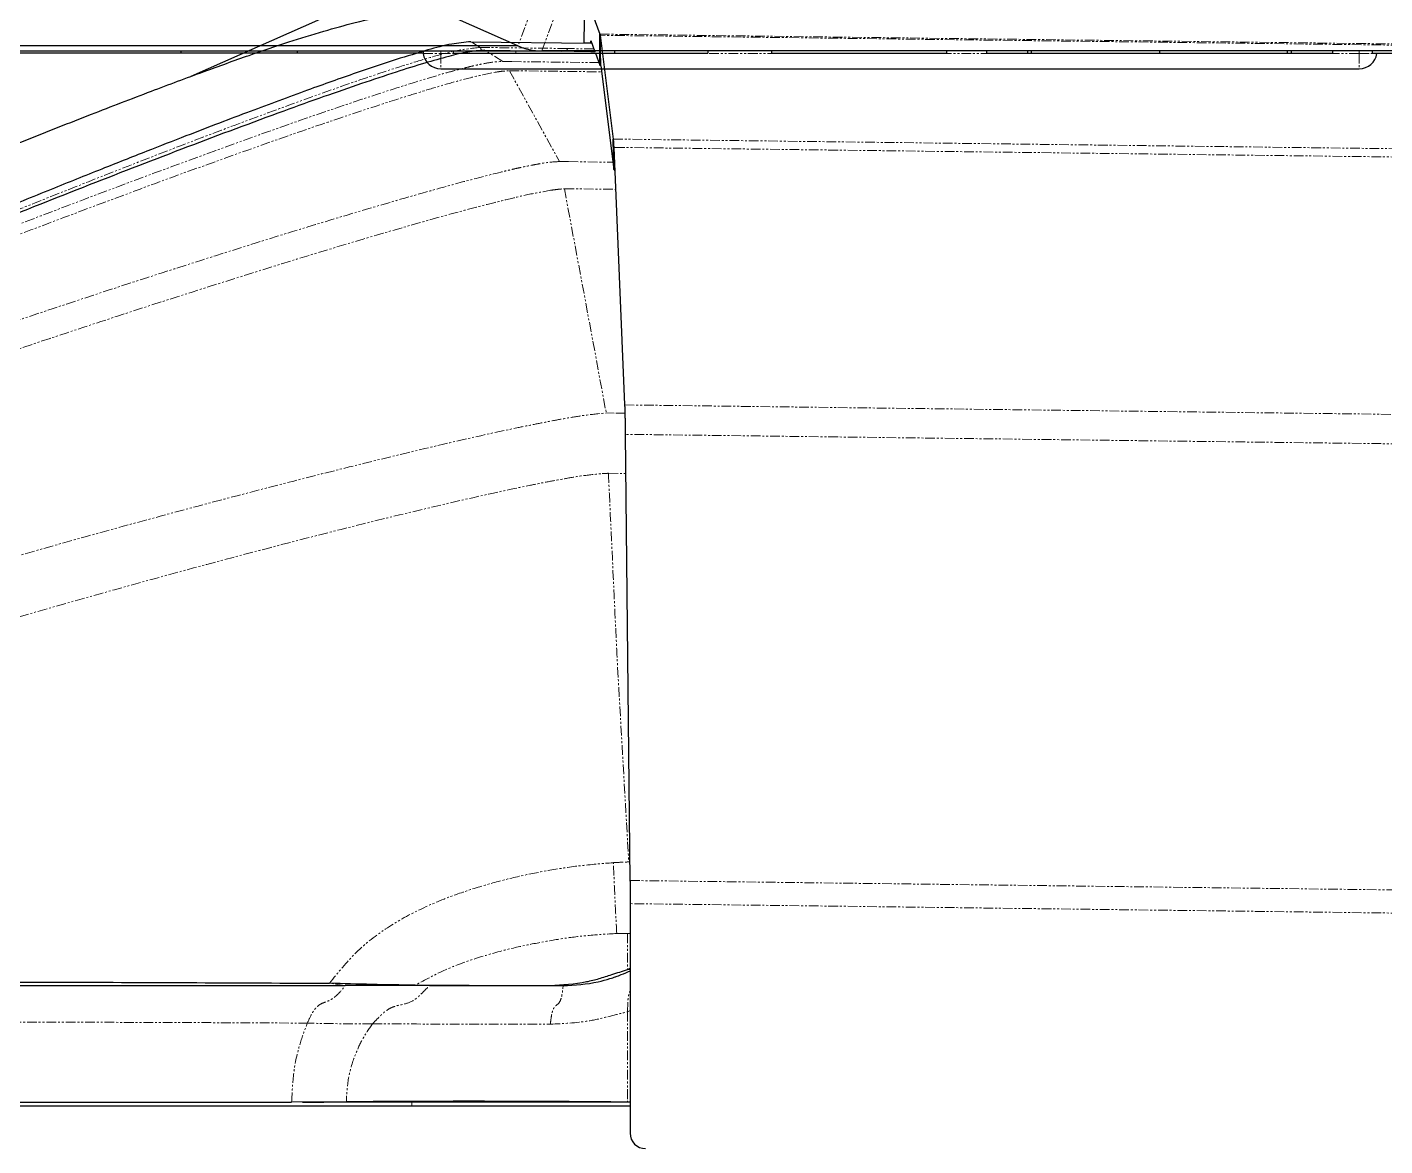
# Model space of a CAD drawing. Header units: millimetres. Extents: x -18594 to 273470, y -238787 to 48452.
# Drawn here: x 141242.7 to 141417.7, y -32522.8 to -32378.6 of the extents above; entities that cross this region are included whole.
import ezdxf

# ---------------------------------------------------------------- set-up
doc = ezdxf.new("R2010")
doc.units = ezdxf.units.MM
doc.linetypes.add('Xref AGV layout$0$PHANTOM', pattern=[2.5, 1.25, -0.25, 0.25, -0.25, 0.25, -0.25])
doc.layers.add('AM_BOR', color=4, linetype='Continuous', lineweight=25)

# ---------------------------------------------------------------- blocks, each defined once
blk = doc.blocks.new('Xref AGV layout$0$A$C343F789C')
at = {"color": 7, "linetype": 'Continuous', "lineweight": 25}
for p, q in [((3475.85, 1953.18), (3357.45, 1953.18)), ((3104.17, 1950.88), (3460.53, 1950.88)), ((3355.78, 1951.18), (3336.8, 1951.18)), ((3355.18, 1951.23), (3355.17, 1951.18)), ((3355.78, 1950.88), (3355.78, 1951.18)), ((3360.9, 1950.88), (3360.9, 1951.18)), ((3366.22, 1951.18), (3360.9, 1951.18)), ((3366.22, 1950.88), (3366.22, 1951.18)), ((3366.74, 1951.18), (3366.22, 1951.18)), ((3366.74, 1950.88), (3366.74, 1951.18)), ((3383.21, 1951.18), (3366.74, 1951.18)), ((3383.21, 1950.88), (3383.21, 1951.18)), ((3399.73, 1951.18), (3383.21, 1951.18)), ((3399.73, 1950.88), (3399.73, 1951.18)), ((3400.24, 1951.18), (3399.73, 1951.18)), ((3400.24, 1950.88), (3400.24, 1951.18)), ((3405.52, 1951.18), (3400.24, 1951.18)), ((3405.52, 1950.88), (3405.52, 1951.18)), ((3410.65, 1950.88), (3410.65, 1951.18)), ((3433.21, 1951.18), (3410.65, 1951.18)), ((3433.21, 1950.88), (3433.21, 1951.18)), ((3441.42, 1950.88), (3441.42, 1951.18)), ((3453.47, 1950.88), (3453.47, 1951.18)), ((3462.03, 1950.88), (3460.53, 1950.88)), ((3460.53, 1950.88), (3462.84, 1950.88)), ((3657.36, 1950.88), (3462.03, 1950.88)), ((3465.86, 1950.24), (3553, 1950.24)), ((3465.9, 1950.23), (3508.06, 1931.55)), ((3474.24, 1951.18), (3466.16, 1951.18)), ((3474.24, 1950.88), (3474.24, 1951.18)), ((3478.13, 1951.18), (3494.37, 1951.18)), ((3494.37, 1951.18), (3509.37, 1951.18)), ((3494.37, 1950.88), (3494.37, 1951.18)), ((3509.37, 1951.18), (3549.37, 1951.18)), ((3509.37, 1950.88), (3509.37, 1951.18)), ((3451.44, 466.82), (3451.44, 496.38)), ((3479.6, 492.88), (3451.44, 492.88)), ((3451.44, 492.39), (3451.77, 492.39)), ((3626.79, 492.88), (3479.6, 492.88)), ((3488.03, 492.36), (3495.07, 492.4)), ((3493.69, 492.4), (3490.92, 492.39)), ((3629.4, 492.39), (3495.07, 492.4)), ((3451.44, 475.3), (3451.77, 475.3)), ((3452.07, 406.34), (3451.46, 463.84)), ((3453.56, 369.36), (3452.15, 402.55)), ((3453.53, 372.21), (3453.43, 372.39)), ((3453.53, 372.21), (3453.63, 368.29)), ((3455.2, 358.84), (3453.53, 372.21)), ((3455.3, 354.92), (3453.63, 368.29)), ((3455.2, 358.84), (3455.3, 354.92)), ((3455.33, 358.76), (3455.33, 354.77)), ((3455.91, 357.2), (3455.33, 358.76)), ((3465.9, 341.54), (3508.06, 360.22)), ((3456.51, 355.59), (3455.97, 357.05)), ((3471.97, 355.75), (3456.38, 355.95)), ((3456.38, 355.94), (3457.37, 355.93)), ((3456.39, 355.93), (3456.5, 355.93)), ((3456.5, 355.93), (3457.37, 355.93)), ((3456.5, 355.93), (3456.5, 355.64)), ((3457.37, 355.93), (3457.33, 352.95)), ((3470.2, 356.84), (3460.35, 356.96)), ((3456.55, 351.52), (3455.33, 354.77))]:
    blk.add_line(p, q, dxfattribs=at)
at = {"color": 8, "linetype": 'Xref AGV layout$0$PHANTOM', "lineweight": 18}
for p, q in [((3357.45, 1951.23), (3357.45, 1953.18)), ((3475.85, 1951.23), (3475.85, 1953.18)), ((3357.45, 1950.88), (3357.45, 1951.23)), ((3441.25, 1951.23), (3357.45, 1951.23)), ((3462.84, 1950.88), (3459.08, 1940.84)), ((3462.03, 1950.88), (3462.03, 1950.88)), ((3462.38, 1940.84), (3465.9, 1950.23)), ((3466.16, 1950.88), (3466.16, 1951.18)), ((3475.85, 1951.23), (3466.33, 1951.23)), ((3475.85, 1950.88), (3475.85, 1951.23)), ((3451.77, 480.75), (3451.77, 492.39)), ((3479.6, 492.88), (3479.6, 492.39)), ((3486.12, 492.39), (3488.03, 492.36)), ((3451.77, 480.75), (3451.44, 480.6)), ((3451.77, 470.66), (3451.77, 475.3)), ((3102.17, 471.13), (3451.44, 466.82)), ((3451.44, 470.66), (3451.76, 470.65)), ((3451.77, 470.66), (3451.85, 470.66)), ((3451.46, 463.84), (3102.17, 468.15)), ((3453.06, 436.41), (3451.62, 461.45)), ((3454.24, 411.36), (3452.02, 411.39)), ((3102.17, 410.66), (3452.07, 406.34)), ((3452.15, 402.55), (3102.17, 406.86)), ((3452.05, 403.63), (3453.5, 403.62)), ((3453.5, 403.62), (3454.52, 403.59)), ((3459.91, 374.69), (3453.33, 374.77)), ((3102.17, 373.69), (3453.56, 369.36)), ((3453.63, 368.29), (3102.17, 372.63)), ((3459.39, 371.2), (3453.65, 371.27)), ((3459.39, 371.2), (3460.54, 371.18)), ((3102.17, 359.28), (3455.3, 354.92)), ((3455.33, 354.77), (3102.17, 359.12)), ((3467.01, 359.48), (3455.1, 359.63)), ((3466.68, 358.3), (3455.45, 358.44)), ((3467.85, 358.28), (3466.68, 358.3)), ((3467.85, 358.28), (3470.2, 356.84)), ((3456.11, 356.68), (3459.48, 356.62)), ((3470.79, 356.48), (3459.48, 356.62)), ((3470.79, 356.48), (3471.97, 355.75))]:
    blk.add_line(p, q, dxfattribs=at)
at = {"color": 8, "linetype": 'Xref AGV layout$0$PHANTOM', "lineweight": 18, "flags": 128}
for points in [[(3460.08, 477.39), (3460.9, 477.38), (3461.73, 477.37)], [(3477.32, 477.39), (3478.23, 477.37), (3479.15, 477.34)], [(3488.17, 477.39), (3489.18, 477.24), (3490.19, 477.08)], [(3459.91, 374.69), (3457.21, 389.15), (3454.52, 403.59)], [(3467.01, 359.48), (3463.78, 365.33), (3460.54, 371.18)]]:
    blk.add_lwpolyline(points, dxfattribs=at)
at = {"color": 7, "linetype": 'Continuous', "lineweight": 25}
for centre, radius, start, end in [((3357.45, 1950.88), 2.3, 90, 171.3731), ((3475.85, 1950.88), 2.3, 8.6269, 90), ((3477.83, 1951.18), 0.3, 270, 8.6269), ((3449.45, 496.4), 1.99, 359.5657, 89.5559)]:
    blk.add_arc(centre, radius, start, end, dxfattribs=at)
for centre, major_axis, ratio, start_param, end_param in [((3460.72, 457.39), (20.1, 0), 0.995043, 2.032626, 2.050993), ((3463.82, 358.34), (20, 0), 0.069937, 4.308889, 4.53785)]:
    blk.add_ellipse(centre, major_axis=major_axis, ratio=ratio, start_param=start_param, end_param=end_param, dxfattribs=at)
at = {"color": 8, "linetype": 'Xref AGV layout$0$PHANTOM', "lineweight": 18}
for points, knots in [([(3357.45, 1951.23), (3357.15, 1951.23), (3356.56, 1951.23), (3355.8, 1951.23), (3355.28, 1951.23), (3355.21, 1951.23), (3355.18, 1951.23)], [0, 0, 0, 0, 0.249995, 0.499999, 0.749997, 1, 1, 1, 1]), ([(3478.12, 1951.23), (3478.09, 1951.23), (3478.02, 1951.23), (3477.5, 1951.23), (3476.74, 1951.23), (3476.15, 1951.23), (3475.85, 1951.23)], [0, 0, 0, 0, 0.250004, 0.500006, 0.750004, 1, 1, 1, 1]), ([(3484.67, 482.33), (3485.11, 482.97), (3485.98, 484.24), (3487.04, 486.59), (3487.85, 489.3), (3487.97, 491.34), (3488.03, 492.36)], [0, 0, 0, 0, 0.219728, 0.439559, 0.719912, 1, 1, 1, 1]), ([(3495.07, 492.4), (3495.01, 491.12), (3494.9, 488.58), (3494.16, 485.15), (3493.38, 483.1), (3493.05, 482.22)], [0, 0, 0, 0, 0.3639931, 0.7286852, 1, 1, 1, 1]), ([(3461.72, 482.36), (3460.07, 482.28), (3457.6, 482.17), (3454.31, 481.41), (3452.61, 480.97), (3451.77, 480.75)], [0, 0, 0, 0, 0.499843, 0.74999, 1, 1, 1, 1]), ([(3461.72, 482.36), (3461.69, 482.06), (3461.64, 481.61), (3461.54, 481.04), (3461.44, 480.65), (3461.32, 480.34), (3461.13, 480.05), (3460.85, 479.84), (3460.56, 479.62), (3460.35, 479.1), (3460.25, 478.71), (3460.15, 478.14), (3460.1, 477.69), (3460.08, 477.39)], [0, 0, 0, 0, 0.12511, 0.187721, 0.250244, 0.312733, 0.375297, 0.500487, 0.68726, 0.74976, 0.812283, 0.87489, 1, 1, 1, 1]), ([(3484.67, 482.33), (3480.89, 482.33), (3473.31, 482.33), (3465.58, 482.35), (3461.72, 482.36)], [0, 0, 0, 0, 0.500013, 1, 1, 1, 1]), ([(3484.67, 482.33), (3484.41, 482.06), (3483.89, 481.53), (3483.18, 480.83), (3482.54, 480.38), (3481.86, 480.05), (3480.83, 479.83), (3479.77, 479.58), (3478.81, 478.9), (3478.1, 478.2), (3477.58, 477.66), (3477.32, 477.39)], [0, 0, 0, 0, 0.125226, 0.250102, 0.31266, 0.37523, 0.500416, 0.687337, 0.749894, 0.874772, 1, 1, 1, 1]), ([(3484.67, 482.33), (3486.08, 482.32), (3488.9, 482.3), (3491.66, 482.25), (3493.05, 482.22)], [0, 0, 0, 0, 0.5, 1, 1, 1, 1]), ([(3493.05, 482.22), (3492.86, 481.81), (3492.61, 481.23), (3492.21, 480.58), (3491.87, 480.15), (3491.44, 479.8), (3490.95, 479.58), (3490.41, 479.4), (3489.88, 479.12), (3489.41, 478.77), (3488.83, 478.24), (3488.45, 477.75), (3488.17, 477.39)], [0, 0, 0, 0, 0.172637, 0.23733, 0.293581, 0.395526, 0.496878, 0.59887, 0.702621, 0.75997, 0.82573, 1, 1, 1, 1]), ([(3629.18, 482.27), (3617.83, 482.26), (3595.13, 482.23), (3561.09, 482.2), (3526.99, 482.05), (3504.36, 482.16), (3493.05, 482.22)], [0, 0, 0, 0, 0.250001, 0.500002, 0.750003, 1, 1, 1, 1]), ([(3451.77, 480.75), (3451.76, 480.32), (3451.76, 479.73), (3451.71, 479.07), (3451.65, 478.62), (3451.56, 478.28), (3451.48, 478.13), (3451.44, 478.07)], [0, 0, 0, 0, 0.352527, 0.484762, 0.600817, 0.815805, 1, 1, 1, 1]), ([(3453.52, 476.3), (3453.44, 476.28), (3453.3, 476.24), (3453.15, 476.18), (3453.08, 476.15)], [0, 0, 0, 0, 0.524494, 1, 1, 1, 1]), ([(3453.16, 470.67), (3454.43, 470.74), (3456.87, 470.88), (3460.33, 471.33), (3463.64, 471.92), (3467.24, 472.68), (3471.12, 473.76), (3475.26, 475.23), (3477.85, 476.64), (3479.15, 477.34)], [0, 0, 0, 0, 0.135631, 0.261816, 0.385971, 0.509346, 0.673244, 0.836777, 1, 1, 1, 1]), ([(3490.19, 477.08), (3489.1, 475.71), (3486.9, 472.97), (3482.79, 469.82), (3478.34, 467.38), (3473.99, 465.63), (3469.86, 464.32), (3465.98, 463.31), (3462.01, 462.53), (3457.92, 461.89), (3455.06, 461.66), (3453.6, 461.54)], [0, 0, 0, 0, 0.1238001, 0.2478591, 0.3716494, 0.4952913, 0.5942369, 0.6933984, 0.7930435, 0.8939345, 1, 1, 1, 1]), ([(3635.85, 476.99), (3635.64, 475.91), (3635.24, 473.75), (3634.17, 470.42), (3632.64, 467.09), (3630.36, 463.52), (3627.33, 460.09), (3623.61, 456.95), (3619.05, 453.87), (3613.68, 450.89), (3605.51, 446.99), (3595.19, 442.81), (3582.74, 438.3), (3570.25, 434.11), (3553.55, 428.79), (3532.58, 422.54), (3506.27, 415.26), (3484.06, 409.57), (3469.5, 406.21), (3463.81, 405.05), (3461.73, 404.64), (3459.58, 404.25), (3457.21, 403.85), (3455.47, 403.68), (3454.52, 403.59)], [0, 0, 0, 0, 0.015281, 0.030762, 0.04863, 0.066468, 0.089937, 0.112951, 0.135621, 0.169219, 0.202551, 0.268812, 0.334866, 0.400837, 0.466769, 0.598598, 0.730461, 0.878385, 0.943867, 0.954268, 0.964724, 0.975367, 0.986405, 1, 1, 1, 1]), ([(3628.52, 477.17), (3628.32, 476.29), (3627.91, 474.52), (3626.84, 471.75), (3625.17, 469.03), (3622.47, 466.03), (3618.9, 463.09), (3614.55, 460.23), (3610.03, 457.77), (3605.43, 455.57), (3597.16, 451.95), (3585.09, 447.37), (3569.24, 441.88), (3549.68, 435.58), (3526.37, 428.66), (3500.33, 421.49), (3479.64, 416.28), (3467.21, 413.47), (3462.12, 412.47), (3459.9, 412.06), (3457.56, 411.64), (3455.9, 411.49), (3455.03, 411.4)], [0, 0, 0, 0, 0.013379, 0.026768, 0.043823, 0.060821, 0.087872, 0.114801, 0.14164, 0.168426, 0.195174, 0.284216, 0.373225, 0.46222, 0.611715, 0.761231, 0.892979, 0.951296, 0.962869, 0.974567, 0.98656, 1, 1, 1, 1]), ([(3460.54, 371.18), (3461.12, 371.22), (3462.14, 371.29), (3463.53, 371.54), (3464.73, 371.78), (3465.88, 372.02), (3467, 372.28), (3469.45, 372.87), (3474.51, 374.19), (3484.46, 377.01), (3502.03, 382.34), (3527.1, 390.46), (3557.32, 400.82), (3583.4, 410.3), (3604.14, 418.28), (3619.63, 424.51), (3635.04, 431.09), (3647.26, 436.77), (3656.3, 441.47), (3662.28, 444.84), (3668.17, 448.53), (3673.92, 452.69), (3678.68, 456.92), (3682.38, 461.13), (3685.1, 465.11), (3687.23, 469.49), (3688.49, 473.44), (3688.95, 475.89), (3689.12, 476.75)], [0, 0, 0, 0, 0.0064863, 0.0114486, 0.0160759, 0.0205645, 0.0249843, 0.0293727, 0.0497614, 0.085819, 0.1499186, 0.264169, 0.39393, 0.5237186, 0.588654, 0.6536469, 0.7187518, 0.784119, 0.8104251, 0.8368723, 0.8635366, 0.8905514, 0.9181549, 0.935828, 0.9538596, 0.972111, 0.9902767, 1, 1, 1, 1]), ([(3684.45, 477.01), (3684.31, 476.3), (3683.87, 474.11), (3682.7, 470.54), (3680.66, 466.51), (3678.1, 462.84), (3674.6, 458.89), (3670.08, 454.85), (3664.57, 450.8), (3658.87, 447.18), (3653.05, 443.88), (3644.22, 439.27), (3632.25, 433.69), (3617.13, 427.24), (3601.91, 421.13), (3580.32, 412.85), (3552.22, 402.72), (3518.92, 391.45), (3492.49, 383.08), (3476.67, 378.49), (3470.22, 376.79), (3467.44, 376.09), (3464.55, 375.4), (3462.54, 375.05), (3461.5, 374.86)], [0, 0, 0, 0, 0.008263, 0.025634, 0.043062, 0.060409, 0.077615, 0.104831, 0.131745, 0.158443, 0.184995, 0.211446, 0.277277, 0.342902, 0.408438, 0.473927, 0.620538, 0.767128, 0.89625, 0.953306, 0.964592, 0.975964, 0.987532, 1, 1, 1, 1]), ([(3626.6, 477.39), (3617.36, 477.39), (3598.87, 477.39), (3571.14, 477.39), (3543.4, 477.39), (3515.62, 477.39), (3497.32, 477.39), (3488.17, 477.39)], [0, 0, 0, 0, 0.200001, 0.400002, 0.600003, 0.800004, 1, 1, 1, 1]), ([(3451.85, 470.66), (3452.05, 470.65), (3452.49, 470.65), (3452.93, 470.66), (3453.16, 470.67)], [0, 0, 0, 0, 0.453598, 1, 1, 1, 1]), ([(3453.16, 470.67), (3453.25, 469.09), (3453.42, 465.93), (3453.54, 463), (3453.6, 461.54)], [0, 0, 0, 0, 0.5020009, 1, 1, 1, 1]), ([(3451.84, 461.45), (3451.8, 461.45), (3451.73, 461.45), (3451.66, 461.45), (3451.62, 461.45)], [0, 0, 0, 0, 0.528907, 1, 1, 1, 1]), ([(3453.6, 461.54), (3453.37, 461.53), (3452.79, 461.49), (3452.2, 461.47), (3451.84, 461.46)], [0, 0, 0, 0, 0.40058, 1, 1, 1, 1]), ([(3686.22, 456.47), (3684.93, 455.15), (3681.98, 452.13), (3676.79, 448.11), (3671.04, 444.11), (3665.14, 440.44), (3656.19, 435.28), (3644, 428.96), (3628.57, 421.56), (3613.02, 414.49), (3590.92, 404.85), (3562.11, 392.94), (3527.9, 379.58), (3500.73, 369.59), (3484.44, 364.07), (3477.81, 362.01), (3474.95, 361.16), (3471.97, 360.33), (3469.91, 359.9), (3468.84, 359.68)], [0, 0, 0, 0, 0.0231903, 0.0529267, 0.082277, 0.1113839, 0.1403313, 0.2122382, 0.2838289, 0.3552844, 0.4266712, 0.5864581, 0.7462102, 0.8869309, 0.9491215, 0.961426, 0.9738243, 0.9864378, 1, 1, 1, 1]), ([(3454.24, 411.36), (3454.2, 412.3), (3453.95, 417.56), (3453.56, 425.9), (3453.21, 433.31), (3453.06, 436.41)], [0, 0, 0, 0, 0.1123338, 0.6293602, 1, 1, 1, 1]), ([(3470.79, 356.48), (3471.82, 356.59), (3473.89, 356.82), (3476.86, 357.67), (3481.15, 358.94), (3488.52, 361.41), (3504.1, 367.04), (3526.44, 375.75), (3553.72, 386.91), (3578.54, 397.52), (3600.94, 407.48), (3620.91, 416.76), (3635.94, 424.08), (3644.24, 428.44), (3646.04, 429.39)], [0, 0, 0, 0, 0.016174, 0.032388, 0.048604, 0.086828, 0.155084, 0.310213, 0.465344, 0.620475, 0.736306, 0.852136, 0.967965, 1, 1, 1, 1]), ([(3644.15, 428.41), (3639.02, 425.88), (3628.77, 420.81), (3613.18, 413.66), (3592.29, 404.42), (3565.97, 393.35), (3538.79, 382.52), (3516.14, 373.88), (3498.79, 367.52), (3484.98, 362.75), (3476.82, 360.22), (3473.72, 359.37), (3472.72, 359.11), (3471.7, 358.86), (3470.61, 358.63), (3469.33, 358.37), (3468.39, 358.32), (3467.85, 358.28)], [0, 0, 0, 0, 0.090549, 0.180932, 0.271229, 0.451698, 0.632119, 0.733185, 0.834349, 0.923696, 0.963543, 0.968872, 0.974243, 0.979755, 0.985446, 0.991663, 1, 1, 1, 1]), ([(3455.03, 411.4), (3454.9, 411.39), (3454.64, 411.37), (3454.38, 411.37), (3454.24, 411.36)], [0, 0, 0, 0, 0.488037, 1, 1, 1, 1]), ([(3461.5, 374.86), (3461.27, 374.83), (3460.75, 374.76), (3460.22, 374.72), (3459.91, 374.69)], [0, 0, 0, 0, 0.43032, 1, 1, 1, 1]), ([(3468.84, 359.68), (3468.58, 359.64), (3467.98, 359.54), (3467.37, 359.51), (3467.01, 359.48)], [0, 0, 0, 0, 0.4259561, 1, 1, 1, 1]), ([(3459.62, 356.97), (3459.62, 356.96), (3459.6, 356.86), (3459.56, 356.71), (3459.51, 356.65), (3459.48, 356.62)], [0, 0, 0, 0, 0.059045, 0.373612, 1, 1, 1, 1]), ([(3470.79, 356.48), (3470.76, 356.51), (3470.7, 356.57), (3470.65, 356.73), (3470.63, 356.85), (3470.62, 356.89)], [0, 0, 0, 0, 0.589958, 0.885217, 1, 1, 1, 1])]:
    blk.add_open_spline(points, degree=3, knots=knots, dxfattribs=at)
at = {"color": 7, "linetype": 'Continuous', "lineweight": 25}
for points, knots in [([(3453.47, 1951.18), (3452.09, 1951.18), (3449.32, 1951.18), (3445.96, 1951.18), (3443.66, 1951.18), (3442.27, 1951.18), (3441.54, 1951.18), (3441.46, 1951.18), (3441.42, 1951.18)], [0, 0, 0, 0, 0.186534, 0.373013, 0.559627, 0.70638, 0.853168, 1, 1, 1, 1]), ([(3466.16, 1951.18), (3463.77, 1951.18), (3460.43, 1951.18), (3456.18, 1951.18), (3454.37, 1951.18), (3453.47, 1951.18)], [0, 0, 0, 0, 0.56002, 0.780071, 1, 1, 1, 1]), ([(3465.9, 1950.23), (3465.75, 1950.29), (3465.64, 1950.34), (3465.55, 1950.37), (3465.54, 1950.38), (3465.53, 1950.38), (3465.52, 1950.38), (3465.5, 1950.39), (3465.48, 1950.4), (3465.44, 1950.42), (3465.41, 1950.43), (3465.32, 1950.46), (3465.26, 1950.48), (3464.95, 1950.58), (3464.7, 1950.65), (3464.32, 1950.73), (3464.18, 1950.76), (3463.92, 1950.8), (3463.79, 1950.82), (3463.52, 1950.85), (3463.39, 1950.86), (3463.23, 1950.87), (3463.23, 1950.87), (3463.2, 1950.87), (3463.18, 1950.87), (3463.14, 1950.87), (3463.11, 1950.87), (3463, 1950.88), (3462.93, 1950.88), (3462.84, 1950.88)], [0, 0, 0, 0, 0.125, 0.125, 0.132812, 0.132812, 0.140625, 0.140625, 0.15625, 0.15625, 0.1875, 0.1875, 0.25, 0.25, 0.5, 0.5, 0.625, 0.625, 0.75, 0.75, 0.875, 0.875, 0.890625, 0.890625, 0.90625, 0.90625, 0.9375, 0.9375, 1, 1, 1, 1]), ([(3451.44, 492.39), (3451.98, 492.39), (3453.42, 492.39), (3455.88, 492.39), (3459.24, 492.39), (3463.3, 492.39), (3469.37, 492.39), (3477.05, 492.39), (3483.08, 492.39), (3486.12, 492.39)], [0, 0, 0, 0, 0.043491, 0.116015, 0.205109, 0.327597, 0.464562, 0.730287, 1, 1, 1, 1]), ([(3451.77, 492.39), (3452.91, 492.39), (3455.49, 492.37), (3459.59, 492.33), (3464.4, 492.31), (3470.91, 492.29), (3478.88, 492.3), (3484.97, 492.34), (3488.03, 492.36)], [0, 0, 0, 0, 0.088423, 0.198951, 0.331899, 0.482326, 0.739476, 1, 1, 1, 1]), ([(3486.12, 492.39), (3487.29, 492.39), (3488.9, 492.39), (3490.5, 492.39), (3490.94, 492.39)], [0, 0, 0, 0, 0.727288, 1, 1, 1, 1]), ([(3460.08, 477.39), (3458.56, 477.31), (3456.54, 477.19), (3454.05, 476.5), (3452.68, 476.04), (3451.82, 475.64), (3451.44, 475.46)], [0, 0, 0, 0, 0.519963, 0.693557, 0.865638, 1, 1, 1, 1]), ([(3461.73, 477.37), (3460.17, 477.28), (3458.07, 477.16), (3455.43, 476.49), (3453.69, 475.93), (3452.45, 475.52), (3451.77, 475.3)], [0, 0, 0, 0, 0.469731, 0.631242, 0.798566, 1, 1, 1, 1]), ([(3477.32, 477.39), (3474.49, 477.39), (3468.79, 477.39), (3463, 477.39), (3460.08, 477.39)], [0, 0, 0, 0, 0.495865, 1, 1, 1, 1]), ([(3479.15, 477.34), (3476.3, 477.34), (3470.54, 477.35), (3464.69, 477.36), (3461.73, 477.37)], [0, 0, 0, 0, 0.494124, 1, 1, 1, 1]), ([(3704.17, 477.35), (3704.08, 475.06), (3703.91, 470.53), (3703.12, 464.3), (3701.85, 458.8), (3700.09, 454.04), (3697.63, 449.73), (3695.06, 446.75), (3692.7, 444.78), (3690.61, 443.34), (3687.74, 441.58), (3683.95, 439.4), (3679.21, 436.8), (3673.17, 433.58), (3665.8, 429.75), (3657.08, 425.33), (3647.43, 420.55), (3636.22, 415.11), (3623.48, 409.06), (3609.25, 402.47), (3594.37, 395.76), (3579.07, 389.05), (3563.7, 382.49), (3550.21, 376.87), (3538.82, 372.22), (3529.66, 368.54), (3521.16, 365.19), (3513.48, 362.23), (3506.7, 359.69), (3500.79, 357.57), (3495.65, 355.83), (3491.1, 354.41), (3486.56, 353.16), (3481.95, 352.14), (3477.14, 351.42), (3472.41, 351.06), (3467.46, 350.93), (3464.04, 350.93), (3462.23, 350.93)], [0, 0, 0, 0, 0.023814, 0.046919, 0.064947, 0.082346, 0.099332, 0.116388, 0.123, 0.131409, 0.142917, 0.158255, 0.177249, 0.19964, 0.230034, 0.264353, 0.302168, 0.343049, 0.395117, 0.450198, 0.507567, 0.566466, 0.625558, 0.683057, 0.7199, 0.754663, 0.786799, 0.815763, 0.841143, 0.86282, 0.881706, 0.89823, 0.912825, 0.931201, 0.947836, 0.964018, 0.981003, 1, 1, 1, 1]), ([(3477.32, 477.39), (3479.16, 477.39), (3482.83, 477.39), (3486.39, 477.39), (3488.17, 477.39)], [0, 0, 0, 0, 0.500005, 1, 1, 1, 1]), ([(3479.15, 477.34), (3481.02, 477.31), (3484.76, 477.24), (3488.38, 477.14), (3490.19, 477.08)], [0, 0, 0, 0, 0.499494, 1, 1, 1, 1]), ([(3626.6, 477.39), (3623.45, 477.39), (3617.32, 477.39), (3608.42, 477.39), (3600.05, 477.39), (3591.64, 477.39), (3583.24, 477.39), (3574.57, 477.39), (3566.01, 477.39), (3554.45, 477.39), (3539.99, 477.39), (3522.65, 477.39), (3505.33, 477.39), (3493.89, 477.39), (3488.17, 477.39)], [0, 0, 0, 0, 0.068199, 0.132467, 0.192827, 0.249305, 0.314398, 0.374512, 0.436964, 0.499513, 0.624562, 0.74948, 0.874773, 1, 1, 1, 1]), ([(3628.52, 477.17), (3625.37, 477.16), (3619.25, 477.15), (3610.34, 477.13), (3601.97, 477.11), (3593.56, 477.09), (3585.16, 477.06), (3576.49, 477.04), (3567.93, 477.01), (3556.36, 476.97), (3541.91, 476.93), (3524.57, 476.93), (3507.29, 477), (3495.89, 477.05), (3490.19, 477.08)], [0, 0, 0, 0, 0.068246, 0.132559, 0.192964, 0.249485, 0.314628, 0.374791, 0.437295, 0.499895, 0.625027, 0.749952, 0.875104, 1, 1, 1, 1]), ([(3451.46, 463.84), (3451.45, 463.93), (3451.45, 464.09), (3451.45, 464.35), (3451.45, 464.59), (3451.45, 464.83), (3451.45, 465.07), (3451.44, 465.32), (3451.44, 465.6), (3451.44, 465.94), (3451.44, 466.35), (3451.44, 466.65), (3451.44, 466.82)], [0, 0, 0, 0, 0.089945, 0.177198, 0.261761, 0.343637, 0.422827, 0.499335, 0.598796, 0.6995, 0.837009, 1, 1, 1, 1]), ([(3470.2, 356.84), (3470.92, 356.9), (3472.49, 357.03), (3475.04, 357.69), (3478.12, 358.55), (3481.86, 359.73), (3486.2, 361.18), (3491.02, 362.85), (3498.51, 365.55), (3508.59, 369.32), (3521.21, 374.2), (3535.86, 380.02), (3552.18, 386.69), (3569.84, 394.11), (3586.57, 401.34), (3601.76, 408.1), (3615.4, 414.34), (3627.51, 420.09), (3637.04, 424.74), (3642.49, 427.56), (3644.25, 428.48)], [0, 0, 0, 0, 0.011407, 0.024691, 0.04166, 0.062298, 0.0872, 0.114492, 0.14351, 0.213931, 0.285965, 0.358836, 0.464938, 0.566645, 0.663837, 0.755031, 0.831312, 0.902472, 0.968415, 1, 1, 1, 1]), ([(3471.97, 355.75), (3472.79, 355.83), (3474.68, 356.01), (3477.86, 356.9), (3481.96, 358.14), (3487.13, 359.88), (3493.41, 362.11), (3499.27, 364.29), (3504.49, 366.27), (3508.94, 367.98), (3514, 369.96), (3519.79, 372.25), (3526.3, 374.86), (3533.44, 377.77), (3540.96, 380.88), (3548.25, 383.93), (3554.83, 386.72), (3560.35, 389.08), (3564.85, 391.02), (3570.81, 393.61), (3578.25, 396.88), (3587.17, 400.87), (3595.15, 404.48), (3602.35, 407.8), (3608.94, 410.88), (3615.09, 413.8), (3621.73, 417), (3628.74, 420.45), (3635.8, 424), (3640.14, 426.27), (3642.1, 427.3)], [0, 0, 0, 0, 0.013217, 0.030338, 0.053386, 0.082852, 0.118877, 0.161533, 0.184379, 0.209559, 0.238948, 0.272623, 0.310585, 0.352837, 0.397904, 0.442634, 0.481258, 0.513778, 0.540192, 0.560744, 0.619276, 0.672152, 0.71937, 0.761454, 0.800743, 0.837519, 0.871781, 0.92044, 0.964217, 1, 1, 1, 1]), ([(3452.15, 402.55), (3452.15, 402.59), (3452.15, 402.69), (3452.14, 402.85), (3452.14, 403.01), (3452.13, 403.17), (3452.13, 403.33), (3452.12, 403.5), (3452.12, 403.67), (3452.11, 403.84), (3452.11, 404.01), (3452.1, 404.28), (3452.09, 404.68), (3452.09, 405.14), (3452.08, 405.55), (3452.08, 405.93), (3452.07, 406.2), (3452.07, 406.34)], [0, 0, 0, 0, 0.054715, 0.108333, 0.160855, 0.212282, 0.262613, 0.31185, 0.359993, 0.407043, 0.453, 0.497866, 0.623741, 0.748378, 0.824843, 0.908715, 1, 1, 1, 1]), ([(3453.63, 368.29), (3453.62, 368.31), (3453.62, 368.35), (3453.61, 368.42), (3453.61, 368.49), (3453.6, 368.57), (3453.59, 368.65), (3453.59, 368.73), (3453.58, 368.81), (3453.58, 368.94), (3453.57, 369.11), (3453.56, 369.27), (3453.56, 369.36)], [0, 0, 0, 0, 0.096312, 0.188893, 0.277741, 0.362858, 0.444243, 0.521896, 0.595818, 0.666009, 0.824809, 1, 1, 1, 1])]:
    blk.add_open_spline(points, degree=3, knots=knots, dxfattribs=at)
for points in [[(3455.33, 358.76), (3455.29, 358.77), (3455.24, 358.8), (3455.2, 358.84)], [(3455.33, 354.77), (3455.32, 354.79), (3455.31, 354.85), (3455.3, 354.92)]]:
    blk.add_open_spline(points, degree=3, dxfattribs=at)
blk = doc.blocks.new('Xref AGV layout')
at = {"rotation": 180}
for p in [(144771.83, -30430.77), (144771.83, -32024.72)]:
    blk.add_blockref('Xref AGV layout$0$A$C343F789C', p, dxfattribs=at)

msp = doc.modelspace()

# ---------------------------------------------------------------- block references
at = {"layer": 'AM_BOR'}
msp.add_blockref('Xref AGV layout', (0, 0), dxfattribs=at)

doc.saveas('drawing.dxf')
